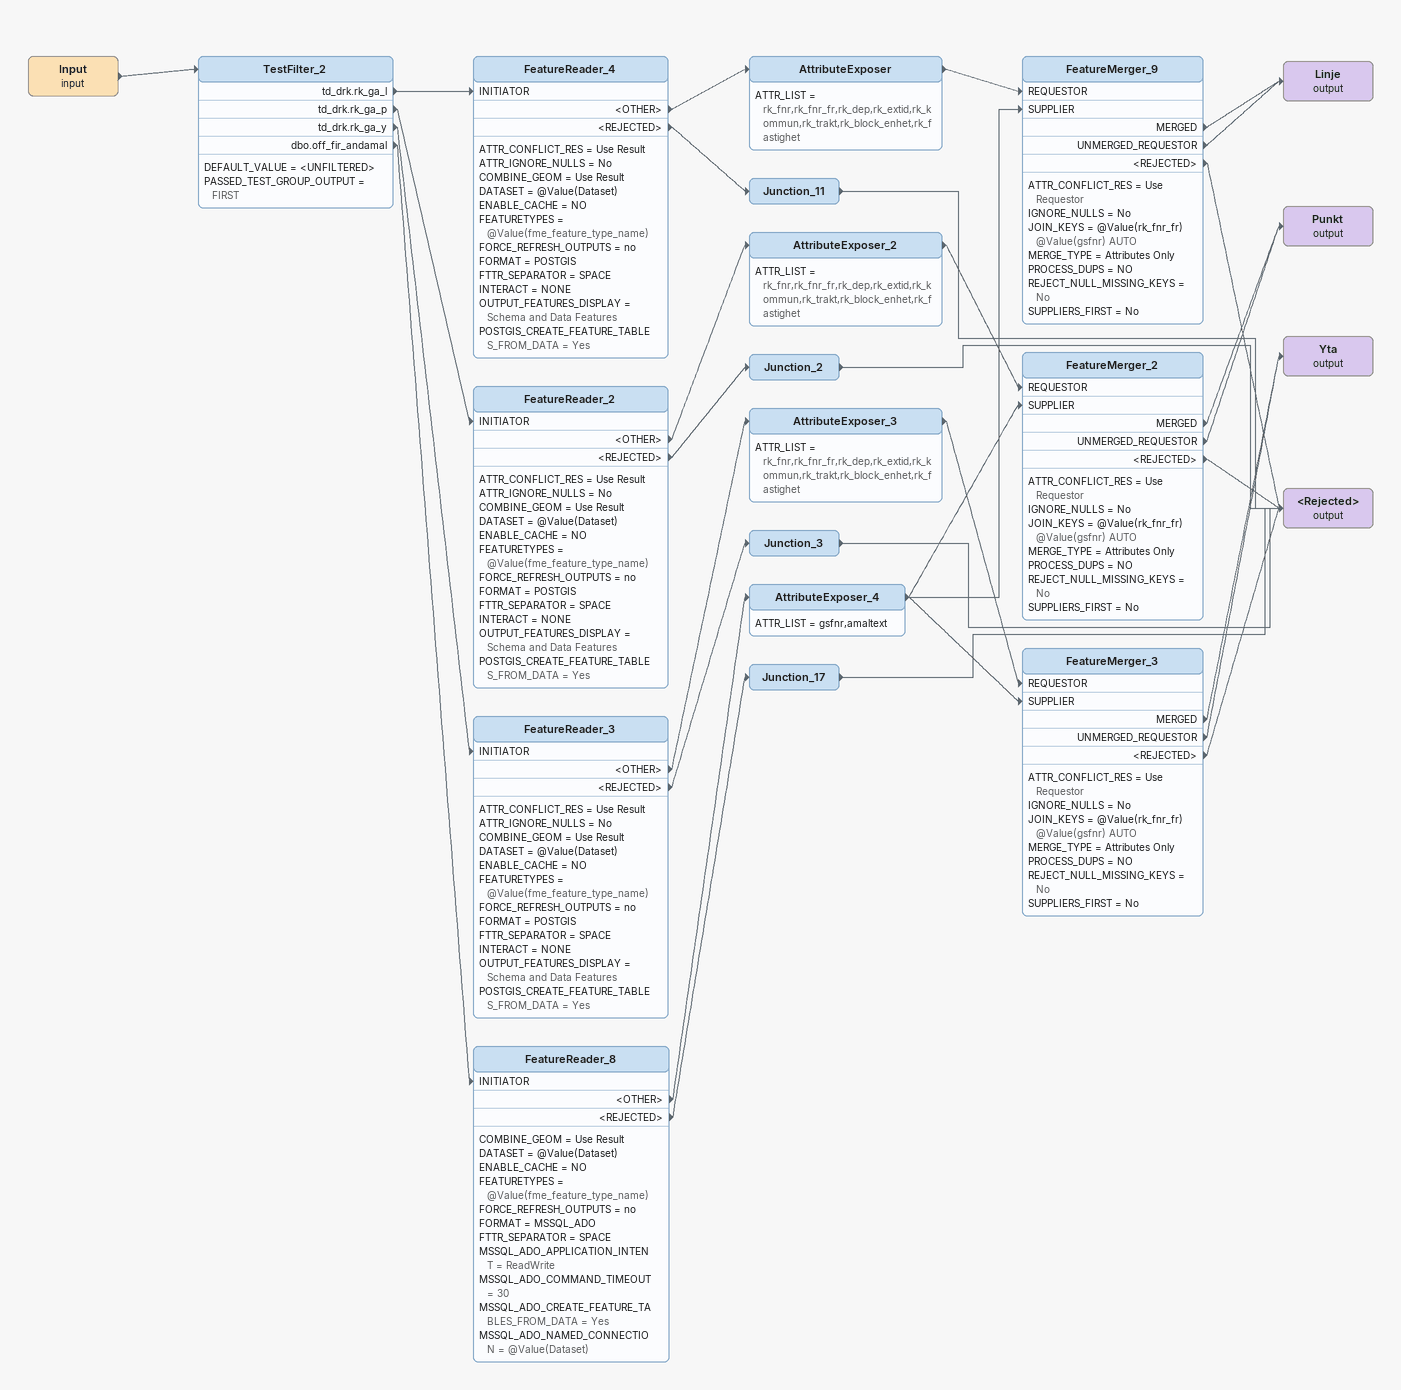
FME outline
Input (input)
    -> TestFilter_2
TestFilter_2
    DEFAULT_VALUE = <UNFILTERED>
    PASSED_TEST_GROUP_OUTPUT = FIRST
    td_drk.rk_ga_l -> FeatureReader_4 [INITIATOR]
    td_drk.rk_ga_p -> FeatureReader_2 [INITIATOR]
    td_drk.rk_ga_y -> FeatureReader_3 [INITIATOR]
    dbo.off_fir_andamal -> FeatureReader_8 [INITIATOR]
FeatureReader_4
    ATTR_CONFLICT_RES = Use Result
    ATTR_IGNORE_NULLS = No
    COMBINE_GEOM = Use Result
    DATASET = @Value(Dataset)
    ENABLE_CACHE = NO
    FEATURETYPES = @Value(fme_feature_type_name)
    FORCE_REFRESH_OUTPUTS = no
    FORMAT = POSTGIS
    FTTR_SEPARATOR = SPACE
    INTERACT = NONE
    OUTPUT_FEATURES_DISPLAY = Schema and Data Features
    POSTGIS_CREATE_FEATURE_TABLES_FROM_DATA = Yes
    <OTHER> -> AttributeExposer
    <REJECTED> -> Junction_11
AttributeExposer
    ATTR_LIST = rk_fnr,rk_fnr_fr,rk_dep,rk_extid,rk_kommun,rk_trakt,rk_block_enhet,rk_fastighet
    -> FeatureMerger_9 [REQUESTOR]
Junction_11
    -> <Rejected> (output)
FeatureReader_2
    ATTR_CONFLICT_RES = Use Result
    ATTR_IGNORE_NULLS = No
    COMBINE_GEOM = Use Result
    DATASET = @Value(Dataset)
    ENABLE_CACHE = NO
    FEATURETYPES = @Value(fme_feature_type_name)
    FORCE_REFRESH_OUTPUTS = no
    FORMAT = POSTGIS
    FTTR_SEPARATOR = SPACE
    INTERACT = NONE
    OUTPUT_FEATURES_DISPLAY = Schema and Data Features
    POSTGIS_CREATE_FEATURE_TABLES_FROM_DATA = Yes
    <OTHER> -> AttributeExposer_2
    <REJECTED> -> Junction_2
AttributeExposer_2
    ATTR_LIST = rk_fnr,rk_fnr_fr,rk_dep,rk_extid,rk_kommun,rk_trakt,rk_block_enhet,rk_fastighet
    -> FeatureMerger_2 [REQUESTOR]
Junction_2
    -> <Rejected> (output)
FeatureReader_3
    ATTR_CONFLICT_RES = Use Result
    ATTR_IGNORE_NULLS = No
    COMBINE_GEOM = Use Result
    DATASET = @Value(Dataset)
    ENABLE_CACHE = NO
    FEATURETYPES = @Value(fme_feature_type_name)
    FORCE_REFRESH_OUTPUTS = no
    FORMAT = POSTGIS
    FTTR_SEPARATOR = SPACE
    INTERACT = NONE
    OUTPUT_FEATURES_DISPLAY = Schema and Data Features
    POSTGIS_CREATE_FEATURE_TABLES_FROM_DATA = Yes
    <OTHER> -> AttributeExposer_3
    <REJECTED> -> Junction_3
AttributeExposer_3
    ATTR_LIST = rk_fnr,rk_fnr_fr,rk_dep,rk_extid,rk_kommun,rk_trakt,rk_block_enhet,rk_fastighet
    -> FeatureMerger_3 [REQUESTOR]
Junction_3
    -> <Rejected> (output)
FeatureReader_8
    COMBINE_GEOM = Use Result
    DATASET = @Value(Dataset)
    ENABLE_CACHE = NO
    FEATURETYPES = @Value(fme_feature_type_name)
    FORCE_REFRESH_OUTPUTS = no
    FORMAT = MSSQL_ADO
    FTTR_SEPARATOR = SPACE
    MSSQL_ADO_APPLICATION_INTENT = ReadWrite
    MSSQL_ADO_COMMAND_TIMEOUT = 30
    MSSQL_ADO_CREATE_FEATURE_TABLES_FROM_DATA = Yes
    MSSQL_ADO_NAMED_CONNECTION = @Value(Dataset)
    <OTHER> -> AttributeExposer_4
    <REJECTED> -> Junction_17
AttributeExposer_4
    ATTR_LIST = gsfnr,amaltext
    -> FeatureMerger_9 [SUPPLIER]
    -> FeatureMerger_2 [SUPPLIER]
    -> FeatureMerger_3 [SUPPLIER]
FeatureMerger_9
    ATTR_CONFLICT_RES = Use Requestor
    IGNORE_NULLS = No
    JOIN_KEYS = @Value(rk_fnr_fr) @Value(gsfnr) AUTO
    MERGE_TYPE = Attributes Only
    PROCESS_DUPS = NO
    REJECT_NULL_MISSING_KEYS = No
    SUPPLIERS_FIRST = No
    MERGED -> Linje (output)
    UNMERGED_REQUESTOR -> Linje (output)
    <REJECTED> -> <Rejected> (output)
Linje (output)
FeatureMerger_2
    ATTR_CONFLICT_RES = Use Requestor
    IGNORE_NULLS = No
    JOIN_KEYS = @Value(rk_fnr_fr) @Value(gsfnr) AUTO
    MERGE_TYPE = Attributes Only
    PROCESS_DUPS = NO
    REJECT_NULL_MISSING_KEYS = No
    SUPPLIERS_FIRST = No
    MERGED -> Punkt (output)
    UNMERGED_REQUESTOR -> Punkt (output)
    <REJECTED> -> <Rejected> (output)
Punkt (output)
FeatureMerger_3
    ATTR_CONFLICT_RES = Use Requestor
    IGNORE_NULLS = No
    JOIN_KEYS = @Value(rk_fnr_fr) @Value(gsfnr) AUTO
    MERGE_TYPE = Attributes Only
    PROCESS_DUPS = NO
    REJECT_NULL_MISSING_KEYS = No
    SUPPLIERS_FIRST = No
    MERGED -> Yta (output)
    UNMERGED_REQUESTOR -> Yta (output)
    <REJECTED> -> <Rejected> (output)
Yta (output)
Junction_17
    -> <Rejected> (output)
<Rejected> (output)
